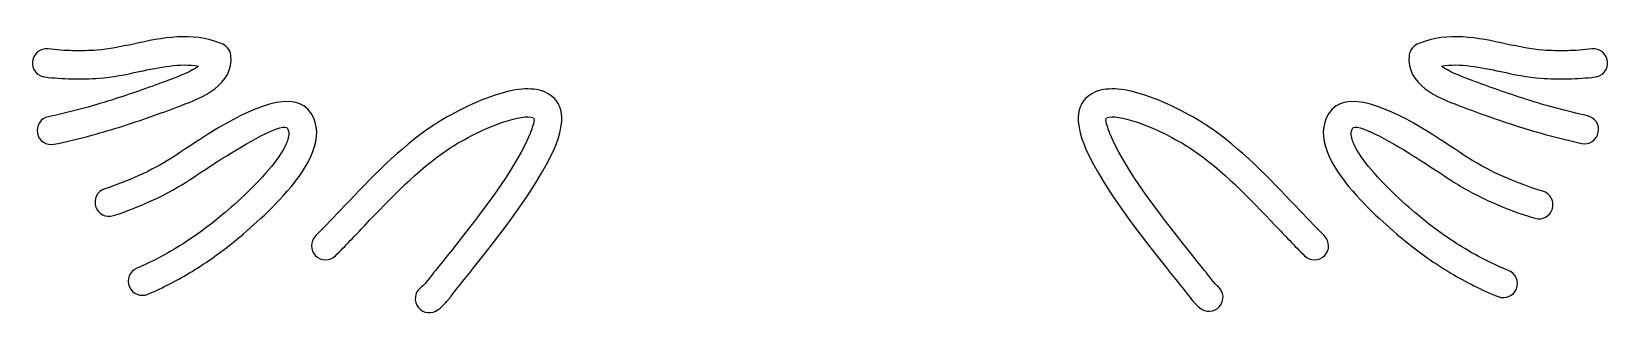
# Model space of a CAD drawing. Header units: centimetres. Extents: x -12.79 to -7.21, y -11.76 to -10.75.
import ezdxf

# ---------------------------------------------------------------- set-up
doc = ezdxf.new("R2010")
doc.units = ezdxf.units.CM
doc.header["$MEASUREMENT"] = 0
doc.layers.add('Layer 1', color=7, linetype='Continuous')

msp = doc.modelspace()

# ---------------------------------------------------------------- linework, layer by layer
at = {"layer": 'Layer 1', "color": 5}
for points, knots in [([(-12.71115, -11.1529), (-12.73811, -11.1584), (-12.76444, -11.14099), (-12.76994, -11.11403), (-12.76994, -11.11403), (-12.77544, -11.08707), (-12.75803, -11.06074), (-12.73107, -11.05524), (-12.73107, -11.05524), (-12.65565, -11.03969), (-12.58005, -11.01898), (-12.50773, -10.9963), (-12.50773, -10.9963), (-12.43519, -10.97355), (-12.36676, -10.94903), (-12.30528, -10.92575), (-12.30528, -10.92575), (-12.30528, -10.92575), (-12.29758, -10.92285), (-12.29758, -10.92285), (-12.29758, -10.92285), (-12.29758, -10.92285), (-12.29509, -10.92199), (-12.29509, -10.92199), (-12.29509, -10.92199), (-12.26558, -10.9109), (-12.22285, -10.8946), (-12.20014, -10.87587), (-12.20014, -10.87587), (-12.26521, -10.86463), (-12.33778, -10.88015), (-12.40913, -10.89541), (-12.40913, -10.89541), (-12.45669, -10.90558), (-12.50381, -10.91567), (-12.55115, -10.91905), (-12.55115, -10.91905), (-12.58191, -10.92124), (-12.6138, -10.92193), (-12.64657, -10.92116), (-12.64657, -10.92116), (-12.64657, -10.92116), (-12.64693, -10.92115), (-12.64693, -10.92115), (-12.64693, -10.92115), (-12.68001, -10.92036), (-12.71226, -10.91813), (-12.74347, -10.91455), (-12.74347, -10.91455), (-12.77086, -10.91143), (-12.79054, -10.88667), (-12.78742, -10.85928), (-12.78742, -10.85928), (-12.7843, -10.83189), (-12.75954, -10.81221), (-12.73215, -10.81533), (-12.73215, -10.81533), (-12.70197, -10.8188), (-12.67267, -10.8209), (-12.64452, -10.82156), (-12.64452, -10.82156), (-12.64452, -10.82156), (-12.64423, -10.82156), (-12.64423, -10.82156), (-12.64423, -10.82156), (-12.61613, -10.82222), (-12.58738, -10.82153), (-12.55819, -10.81945), (-12.55819, -10.81945), (-12.51775, -10.81656), (-12.474, -10.80719), (-12.42983, -10.79775), (-12.42983, -10.79775), (-12.3276, -10.77588), (-12.22324, -10.75357), (-12.1197, -10.79564), (-12.1197, -10.79564), (-12.10173, -10.80148), (-12.08786, -10.81731), (-12.0855, -10.8373), (-12.0855, -10.8373), (-12.07261, -10.94348), (-12.18983, -10.98888), (-12.25996, -11.01521), (-12.25996, -11.01521), (-12.25996, -11.01521), (-12.26242, -11.01621), (-12.26242, -11.01621), (-12.26242, -11.01621), (-12.26242, -11.01621), (-12.27012, -11.01911), (-12.27012, -11.01911), (-12.27012, -11.01911), (-12.3337, -11.04318), (-12.40414, -11.06844), (-12.47805, -11.09162), (-12.47805, -11.09162), (-12.55221, -11.11488), (-12.63084, -11.13634), (-12.71115, -11.1529)], [0, 0, 0, 0, 0.0384615, 0.0384615, 0.0384615, 0.0384615, 0.0769231, 0.0769231, 0.0769231, 0.0769231, 0.1153846, 0.1153846, 0.1153846, 0.1153846, 0.1538462, 0.1538462, 0.1538462, 0.1538462, 0.1923077, 0.1923077, 0.1923077, 0.1923077, 0.2307692, 0.2307692, 0.2307692, 0.2307692, 0.2692308, 0.2692308, 0.2692308, 0.2692308, 0.3076923, 0.3076923, 0.3076923, 0.3076923, 0.3461538, 0.3461538, 0.3461538, 0.3461538, 0.3846154, 0.3846154, 0.3846154, 0.3846154, 0.4230769, 0.4230769, 0.4230769, 0.4230769, 0.4615385, 0.4615385, 0.4615385, 0.4615385, 0.5, 0.5, 0.5, 0.5, 0.5384615, 0.5384615, 0.5384615, 0.5384615, 0.5769231, 0.5769231, 0.5769231, 0.5769231, 0.6153846, 0.6153846, 0.6153846, 0.6153846, 0.6538462, 0.6538462, 0.6538462, 0.6538462, 0.6923077, 0.6923077, 0.6923077, 0.6923077, 0.7307692, 0.7307692, 0.7307692, 0.7307692, 0.7692308, 0.7692308, 0.7692308, 0.7692308, 0.8076923, 0.8076923, 0.8076923, 0.8076923, 0.8461538, 0.8461538, 0.8461538, 0.8461538, 0.8846154, 0.8846154, 0.8846154, 0.8846154, 0.9230769, 0.9230769, 0.9230769, 0.9230769, 1, 1, 1, 1]), ([(-7.28385, -11.05201), (-7.25689, -11.05772), (-7.23966, -11.08423), (-7.24537, -11.11119), (-7.24537, -11.11119), (-7.25108, -11.13815), (-7.27759, -11.15538), (-7.30455, -11.14967), (-7.30455, -11.14967), (-7.382, -11.13305), (-7.45778, -11.112), (-7.52935, -11.08936), (-7.52935, -11.08936), (-7.59972, -11.0671), (-7.66782, -11.04261), (-7.72991, -11.01911), (-7.72991, -11.01911), (-7.72991, -11.01911), (-7.73764, -11.0162), (-7.73764, -11.0162), (-7.73764, -11.0162), (-7.73764, -11.0162), (-7.7401, -11.0152), (-7.7401, -11.0152), (-7.7401, -11.0152), (-7.81021, -10.98887), (-7.92738, -10.94344), (-7.91449, -10.8373), (-7.91449, -10.8373), (-7.91213, -10.81731), (-7.89826, -10.80148), (-7.88029, -10.79564), (-7.88029, -10.79564), (-7.77676, -10.75356), (-7.67238, -10.77588), (-7.57016, -10.79775), (-7.57016, -10.79775), (-7.526, -10.80719), (-7.48225, -10.81656), (-7.44184, -10.81945), (-7.44184, -10.81945), (-7.41264, -10.82153), (-7.38388, -10.82222), (-7.3558, -10.82156), (-7.3558, -10.82156), (-7.3558, -10.82156), (-7.35551, -10.82156), (-7.35551, -10.82156), (-7.35551, -10.82156), (-7.32735, -10.8209), (-7.29805, -10.8188), (-7.26787, -10.81533), (-7.26787, -10.81533), (-7.24048, -10.81221), (-7.21572, -10.83189), (-7.2126, -10.85928), (-7.2126, -10.85928), (-7.20948, -10.88667), (-7.22916, -10.91143), (-7.25655, -10.91455), (-7.25655, -10.91455), (-7.28776, -10.91813), (-7.32001, -10.92036), (-7.3531, -10.92115), (-7.3531, -10.92115), (-7.3531, -10.92115), (-7.35346, -10.92116), (-7.35346, -10.92116), (-7.35346, -10.92116), (-7.38622, -10.92193), (-7.41811, -10.92124), (-7.44888, -10.91905), (-7.44888, -10.91905), (-7.4962, -10.91567), (-7.54331, -10.90558), (-7.59086, -10.89541), (-7.59086, -10.89541), (-7.66221, -10.88014), (-7.73479, -10.86461), (-7.79986, -10.87586), (-7.79986, -10.87586), (-7.77717, -10.89458), (-7.73449, -10.91089), (-7.70499, -10.92197), (-7.70499, -10.92197), (-7.70499, -10.92197), (-7.70248, -10.92284), (-7.70248, -10.92284), (-7.70248, -10.92284), (-7.70248, -10.92284), (-7.69475, -10.92575), (-7.69475, -10.92575), (-7.69475, -10.92575), (-7.63588, -10.94803), (-7.57009, -10.97163), (-7.49927, -10.99404), (-7.49927, -10.99404), (-7.42965, -11.01607), (-7.35681, -11.03635), (-7.28385, -11.05201)], [0, 0, 0, 0, 0.0384615, 0.0384615, 0.0384615, 0.0384615, 0.0769231, 0.0769231, 0.0769231, 0.0769231, 0.1153846, 0.1153846, 0.1153846, 0.1153846, 0.1538462, 0.1538462, 0.1538462, 0.1538462, 0.1923077, 0.1923077, 0.1923077, 0.1923077, 0.2307692, 0.2307692, 0.2307692, 0.2307692, 0.2692308, 0.2692308, 0.2692308, 0.2692308, 0.3076923, 0.3076923, 0.3076923, 0.3076923, 0.3461538, 0.3461538, 0.3461538, 0.3461538, 0.3846154, 0.3846154, 0.3846154, 0.3846154, 0.4230769, 0.4230769, 0.4230769, 0.4230769, 0.4615385, 0.4615385, 0.4615385, 0.4615385, 0.5, 0.5, 0.5, 0.5, 0.5384615, 0.5384615, 0.5384615, 0.5384615, 0.5769231, 0.5769231, 0.5769231, 0.5769231, 0.6153846, 0.6153846, 0.6153846, 0.6153846, 0.6538462, 0.6538462, 0.6538462, 0.6538462, 0.6923077, 0.6923077, 0.6923077, 0.6923077, 0.7307692, 0.7307692, 0.7307692, 0.7307692, 0.7692308, 0.7692308, 0.7692308, 0.7692308, 0.8076923, 0.8076923, 0.8076923, 0.8076923, 0.8461538, 0.8461538, 0.8461538, 0.8461538, 0.8846154, 0.8846154, 0.8846154, 0.8846154, 0.9230769, 0.9230769, 0.9230769, 0.9230769, 1, 1, 1, 1]), ([(-12.64452, -10.82156), (-12.64452, -10.82156), (-12.64442, -10.82156), (-12.64442, -10.82156), (-12.64442, -10.82156), (-12.64442, -10.82156), (-12.64452, -10.82156), (-12.64452, -10.82156)], [0, 0, 0, 0, 0.3333333, 0.3333333, 0.3333333, 0.3333333, 1, 1, 1, 1]), ([(-7.35561, -10.82156), (-7.35561, -10.82156), (-7.35551, -10.82156), (-7.35551, -10.82156), (-7.35551, -10.82156), (-7.35551, -10.82156), (-7.35561, -10.82156), (-7.35561, -10.82156)], [0, 0, 0, 0, 0.3333333, 0.3333333, 0.3333333, 0.3333333, 1, 1, 1, 1]), ([(-12.37876, -11.68354), (-12.4041, -11.69432), (-12.43341, -11.68251), (-12.44419, -11.65717), (-12.44419, -11.65717), (-12.45497, -11.63183), (-12.44316, -11.60252), (-12.41782, -11.59174), (-12.41782, -11.59174), (-12.36805, -11.5706), (-12.31969, -11.54512), (-12.2745, -11.51756), (-12.2745, -11.51756), (-12.22399, -11.48677), (-12.17758, -11.4535), (-12.13756, -11.42081), (-12.13756, -11.42081), (-12.10502, -11.39422), (-12.02427, -11.32723), (-11.96076, -11.25406), (-11.96076, -11.25406), (-11.90726, -11.1924), (-11.86521, -11.12873), (-11.88489, -11.09693), (-11.88489, -11.09693), (-11.89871, -11.07458), (-12.00812, -11.13657), (-12.09981, -11.19327), (-12.09981, -11.19327), (-12.1384, -11.21713), (-12.17517, -11.24179), (-12.20285, -11.26034), (-12.20285, -11.26034), (-12.21946, -11.27146), (-12.2328, -11.28041), (-12.24317, -11.28684), (-12.24317, -11.28684), (-12.28344, -11.3118), (-12.32482, -11.33396), (-12.36695, -11.35334), (-12.36695, -11.35334), (-12.41022, -11.37325), (-12.45508, -11.39066), (-12.50104, -11.40555), (-12.50104, -11.40555), (-12.52725, -11.41396), (-12.55532, -11.39953), (-12.56373, -11.37332), (-12.56373, -11.37332), (-12.57214, -11.34711), (-12.55771, -11.31904), (-12.5315, -11.31063), (-12.5315, -11.31063), (-12.48998, -11.29718), (-12.44894, -11.28121), (-12.40875, -11.26272), (-12.40875, -11.26272), (-12.3694, -11.24462), (-12.33152, -11.2244), (-12.29551, -11.20208), (-12.29551, -11.20208), (-12.28822, -11.19756), (-12.27486, -11.1886), (-12.25831, -11.17752), (-12.25831, -11.17752), (-12.23055, -11.15891), (-12.19366, -11.13417), (-12.15215, -11.10851), (-12.15215, -11.10851), (-12.02136, -11.02763), (-11.85828, -10.95057), (-11.80013, -11.04459), (-11.80013, -11.04459), (-11.75029, -11.12511), (-11.80648, -11.22839), (-11.88536, -11.3193), (-11.88536, -11.3193), (-11.95425, -11.39867), (-12.0401, -11.46991), (-12.07466, -11.49815), (-12.07466, -11.49815), (-12.11814, -11.53368), (-12.1683, -11.56965), (-12.22254, -11.60272), (-12.22254, -11.60272), (-12.27168, -11.63268), (-12.32437, -11.66044), (-12.37876, -11.68354)], [0, 0, 0, 0, 0.0434783, 0.0434783, 0.0434783, 0.0434783, 0.0869565, 0.0869565, 0.0869565, 0.0869565, 0.1304348, 0.1304348, 0.1304348, 0.1304348, 0.173913, 0.173913, 0.173913, 0.173913, 0.2173913, 0.2173913, 0.2173913, 0.2173913, 0.2608696, 0.2608696, 0.2608696, 0.2608696, 0.3043478, 0.3043478, 0.3043478, 0.3043478, 0.3478261, 0.3478261, 0.3478261, 0.3478261, 0.3913043, 0.3913043, 0.3913043, 0.3913043, 0.4347826, 0.4347826, 0.4347826, 0.4347826, 0.4782609, 0.4782609, 0.4782609, 0.4782609, 0.5217391, 0.5217391, 0.5217391, 0.5217391, 0.5652174, 0.5652174, 0.5652174, 0.5652174, 0.6086957, 0.6086957, 0.6086957, 0.6086957, 0.6521739, 0.6521739, 0.6521739, 0.6521739, 0.6956522, 0.6956522, 0.6956522, 0.6956522, 0.7391304, 0.7391304, 0.7391304, 0.7391304, 0.7826087, 0.7826087, 0.7826087, 0.7826087, 0.826087, 0.826087, 0.826087, 0.826087, 0.8695652, 0.8695652, 0.8695652, 0.8695652, 0.9130435, 0.9130435, 0.9130435, 0.9130435, 1, 1, 1, 1]), ([(-11.35159, -11.73827), (-11.37305, -11.75541), (-11.40437, -11.75191), (-11.42151, -11.73045), (-11.42151, -11.73045), (-11.43865, -11.70899), (-11.43515, -11.67767), (-11.41369, -11.66053), (-11.41369, -11.66053), (-11.40907, -11.65683), (-11.40377, -11.65179), (-11.39771, -11.64528), (-11.39771, -11.64528), (-11.39149, -11.63858), (-11.3851, -11.63085), (-11.37849, -11.62195), (-11.37849, -11.62195), (-11.36974, -11.61016), (-11.35487, -11.59172), (-11.33543, -11.56763), (-11.33543, -11.56763), (-11.25367, -11.46627), (-11.08867, -11.2617), (-11.03195, -11.12815), (-11.03195, -11.12815), (-11.01551, -11.08945), (-11.00714, -11.06227), (-11.01442, -11.05918), (-11.01442, -11.05918), (-11.03451, -11.05065), (-11.07427, -11.05854), (-11.11863, -11.07331), (-11.11863, -11.07331), (-11.19542, -11.09888), (-11.27824, -11.14476), (-11.31687, -11.171), (-11.31687, -11.171), (-11.42605, -11.24517), (-11.51869, -11.3428), (-11.61125, -11.44035), (-11.61125, -11.44035), (-11.64522, -11.47614), (-11.67921, -11.51196), (-11.71497, -11.5476), (-11.71497, -11.5476), (-11.73449, -11.56701), (-11.76607, -11.56693), (-11.78548, -11.54741), (-11.78548, -11.54741), (-11.80489, -11.52789), (-11.80481, -11.49631), (-11.78529, -11.4769), (-11.78529, -11.4769), (-11.75137, -11.44309), (-11.71742, -11.40732), (-11.68351, -11.37159), (-11.68351, -11.37159), (-11.58759, -11.2705), (-11.49159, -11.16933), (-11.37273, -11.08858), (-11.37273, -11.08858), (-11.32931, -11.05909), (-11.23621, -11.00751), (-11.14989, -10.97877), (-11.14989, -10.97877), (-11.08491, -10.95713), (-11.02099, -10.948), (-10.97536, -10.96738), (-10.97536, -10.96738), (-10.90104, -10.99896), (-10.90038, -11.0736), (-10.94015, -11.16721), (-10.94015, -11.16721), (-11.00227, -11.31345), (-11.17306, -11.5252), (-11.25769, -11.63013), (-11.25769, -11.63013), (-11.27696, -11.65401), (-11.29166, -11.67224), (-11.29841, -11.68133), (-11.29841, -11.68133), (-11.30753, -11.69362), (-11.31626, -11.70418), (-11.32467, -11.71324), (-11.32467, -11.71324), (-11.33325, -11.72247), (-11.34221, -11.73076), (-11.35159, -11.73827)], [0, 0, 0, 0, 0.0434783, 0.0434783, 0.0434783, 0.0434783, 0.0869565, 0.0869565, 0.0869565, 0.0869565, 0.1304348, 0.1304348, 0.1304348, 0.1304348, 0.173913, 0.173913, 0.173913, 0.173913, 0.2173913, 0.2173913, 0.2173913, 0.2173913, 0.2608696, 0.2608696, 0.2608696, 0.2608696, 0.3043478, 0.3043478, 0.3043478, 0.3043478, 0.3478261, 0.3478261, 0.3478261, 0.3478261, 0.3913043, 0.3913043, 0.3913043, 0.3913043, 0.4347826, 0.4347826, 0.4347826, 0.4347826, 0.4782609, 0.4782609, 0.4782609, 0.4782609, 0.5217391, 0.5217391, 0.5217391, 0.5217391, 0.5652174, 0.5652174, 0.5652174, 0.5652174, 0.6086957, 0.6086957, 0.6086957, 0.6086957, 0.6521739, 0.6521739, 0.6521739, 0.6521739, 0.6956522, 0.6956522, 0.6956522, 0.6956522, 0.7391304, 0.7391304, 0.7391304, 0.7391304, 0.7826087, 0.7826087, 0.7826087, 0.7826087, 0.826087, 0.826087, 0.826087, 0.826087, 0.8695652, 0.8695652, 0.8695652, 0.8695652, 0.9130435, 0.9130435, 0.9130435, 0.9130435, 1, 1, 1, 1]), ([(-8.5906, -11.65683), (-8.56989, -11.67495), (-8.56779, -11.70643), (-8.58591, -11.72714), (-8.58591, -11.72714), (-8.60403, -11.74785), (-8.63551, -11.74995), (-8.65622, -11.73183), (-8.65622, -11.73183), (-8.66367, -11.72529), (-8.67127, -11.71772), (-8.67908, -11.709), (-8.67908, -11.709), (-8.68665, -11.70054), (-8.69415, -11.69135), (-8.70158, -11.68133), (-8.70158, -11.68133), (-8.70833, -11.67224), (-8.72303, -11.65401), (-8.7423, -11.63013), (-8.7423, -11.63013), (-8.82693, -11.5252), (-8.99772, -11.31345), (-9.05984, -11.16721), (-9.05984, -11.16721), (-9.09961, -11.0736), (-9.09896, -10.99896), (-9.02463, -10.96738), (-9.02463, -10.96738), (-8.97899, -10.948), (-8.91511, -10.95713), (-8.85012, -10.97877), (-8.85012, -10.97877), (-8.7638, -11.0075), (-8.6707, -11.05909), (-8.62727, -11.08858), (-8.62727, -11.08858), (-8.50838, -11.16934), (-8.41237, -11.27053), (-8.31644, -11.37163), (-8.31644, -11.37163), (-8.28255, -11.40735), (-8.24863, -11.4431), (-8.21471, -11.4769), (-8.21471, -11.4769), (-8.19519, -11.49631), (-8.19511, -11.52789), (-8.21452, -11.54741), (-8.21452, -11.54741), (-8.23393, -11.56693), (-8.26551, -11.56701), (-8.28503, -11.5476), (-8.28503, -11.5476), (-8.32077, -11.51198), (-8.35475, -11.47617), (-8.3887, -11.44039), (-8.3887, -11.44039), (-8.48127, -11.34283), (-8.57392, -11.24519), (-8.68313, -11.171), (-8.68313, -11.171), (-8.72177, -11.14476), (-8.8046, -11.09887), (-8.88138, -11.07331), (-8.88138, -11.07331), (-8.92574, -11.05854), (-8.96548, -11.05065), (-8.98557, -11.05918), (-8.98557, -11.05918), (-8.99285, -11.06227), (-8.98448, -11.08945), (-8.96804, -11.12815), (-8.96804, -11.12815), (-8.91132, -11.2617), (-8.74632, -11.46627), (-8.66456, -11.56763), (-8.66456, -11.56763), (-8.64512, -11.59172), (-8.63025, -11.61016), (-8.6215, -11.62195), (-8.6215, -11.62195), (-8.61547, -11.63009), (-8.60993, -11.63694), (-8.60486, -11.6426), (-8.60486, -11.6426), (-8.60002, -11.648), (-8.59527, -11.65273), (-8.5906, -11.65683)], [0, 0, 0, 0, 0.0434783, 0.0434783, 0.0434783, 0.0434783, 0.0869565, 0.0869565, 0.0869565, 0.0869565, 0.1304348, 0.1304348, 0.1304348, 0.1304348, 0.173913, 0.173913, 0.173913, 0.173913, 0.2173913, 0.2173913, 0.2173913, 0.2173913, 0.2608696, 0.2608696, 0.2608696, 0.2608696, 0.3043478, 0.3043478, 0.3043478, 0.3043478, 0.3478261, 0.3478261, 0.3478261, 0.3478261, 0.3913043, 0.3913043, 0.3913043, 0.3913043, 0.4347826, 0.4347826, 0.4347826, 0.4347826, 0.4782609, 0.4782609, 0.4782609, 0.4782609, 0.5217391, 0.5217391, 0.5217391, 0.5217391, 0.5652174, 0.5652174, 0.5652174, 0.5652174, 0.6086957, 0.6086957, 0.6086957, 0.6086957, 0.6521739, 0.6521739, 0.6521739, 0.6521739, 0.6956522, 0.6956522, 0.6956522, 0.6956522, 0.7391304, 0.7391304, 0.7391304, 0.7391304, 0.7826087, 0.7826087, 0.7826087, 0.7826087, 0.826087, 0.826087, 0.826087, 0.826087, 0.8695652, 0.8695652, 0.8695652, 0.8695652, 0.9130435, 0.9130435, 0.9130435, 0.9130435, 1, 1, 1, 1]), ([(-7.5631, -11.59969), (-7.53754, -11.60982), (-7.52504, -11.63878), (-7.53517, -11.66434), (-7.53517, -11.66434), (-7.5453, -11.6899), (-7.57426, -11.7024), (-7.59982, -11.69227), (-7.59982, -11.69227), (-7.65808, -11.66903), (-7.71446, -11.64034), (-7.76684, -11.60908), (-7.76684, -11.60908), (-7.82532, -11.57417), (-7.87918, -11.53586), (-7.92533, -11.49815), (-7.92533, -11.49815), (-7.95989, -11.46991), (-8.04575, -11.39867), (-8.11463, -11.3193), (-8.11463, -11.3193), (-8.19351, -11.22839), (-8.24972, -11.12512), (-8.19987, -11.04459), (-8.19987, -11.04459), (-8.14178, -10.95062), (-7.97887, -11.02752), (-7.84811, -11.10836), (-7.84811, -11.10836), (-7.80652, -11.13406), (-7.76954, -11.15886), (-7.74171, -11.1775), (-7.74171, -11.1775), (-7.72516, -11.18859), (-7.71181, -11.19754), (-7.70449, -11.20208), (-7.70449, -11.20208), (-7.6643, -11.22699), (-7.62222, -11.2491), (-7.57875, -11.26844), (-7.57875, -11.26844), (-7.53468, -11.28805), (-7.48871, -11.30488), (-7.44142, -11.31896), (-7.44142, -11.31896), (-7.415, -11.32683), (-7.39996, -11.35465), (-7.40783, -11.38107), (-7.40783, -11.38107), (-7.4157, -11.40749), (-7.44352, -11.42253), (-7.46994, -11.41466), (-7.46994, -11.41466), (-7.52038, -11.39964), (-7.57037, -11.38126), (-7.61937, -11.35946), (-7.61937, -11.35946), (-7.6666, -11.33845), (-7.7126, -11.31425), (-7.75683, -11.28684), (-7.75683, -11.28684), (-7.76717, -11.28043), (-7.78055, -11.27146), (-7.79717, -11.26032), (-7.79717, -11.26032), (-7.8249, -11.24174), (-7.86177, -11.21703), (-7.90045, -11.19312), (-7.90045, -11.19312), (-7.99208, -11.13648), (-8.10131, -11.07461), (-8.11511, -11.09693), (-8.11511, -11.09693), (-8.13479, -11.12873), (-8.09273, -11.1924), (-8.03923, -11.25406), (-8.03923, -11.25406), (-7.97572, -11.32724), (-7.89496, -11.39423), (-7.86243, -11.42081), (-7.86243, -11.42081), (-7.81968, -11.45574), (-7.76981, -11.49122), (-7.71566, -11.52354), (-7.71566, -11.52354), (-7.6673, -11.5524), (-7.61574, -11.57869), (-7.5631, -11.59969)], [0, 0, 0, 0, 0.0434783, 0.0434783, 0.0434783, 0.0434783, 0.0869565, 0.0869565, 0.0869565, 0.0869565, 0.1304348, 0.1304348, 0.1304348, 0.1304348, 0.173913, 0.173913, 0.173913, 0.173913, 0.2173913, 0.2173913, 0.2173913, 0.2173913, 0.2608696, 0.2608696, 0.2608696, 0.2608696, 0.3043478, 0.3043478, 0.3043478, 0.3043478, 0.3478261, 0.3478261, 0.3478261, 0.3478261, 0.3913043, 0.3913043, 0.3913043, 0.3913043, 0.4347826, 0.4347826, 0.4347826, 0.4347826, 0.4782609, 0.4782609, 0.4782609, 0.4782609, 0.5217391, 0.5217391, 0.5217391, 0.5217391, 0.5652174, 0.5652174, 0.5652174, 0.5652174, 0.6086957, 0.6086957, 0.6086957, 0.6086957, 0.6521739, 0.6521739, 0.6521739, 0.6521739, 0.6956522, 0.6956522, 0.6956522, 0.6956522, 0.7391304, 0.7391304, 0.7391304, 0.7391304, 0.7826087, 0.7826087, 0.7826087, 0.7826087, 0.826087, 0.826087, 0.826087, 0.826087, 0.8695652, 0.8695652, 0.8695652, 0.8695652, 0.9130435, 0.9130435, 0.9130435, 0.9130435, 1, 1, 1, 1])]:
    msp.add_open_spline(points, degree=3, knots=knots, dxfattribs=at)

doc.saveas('drawing.dxf')
